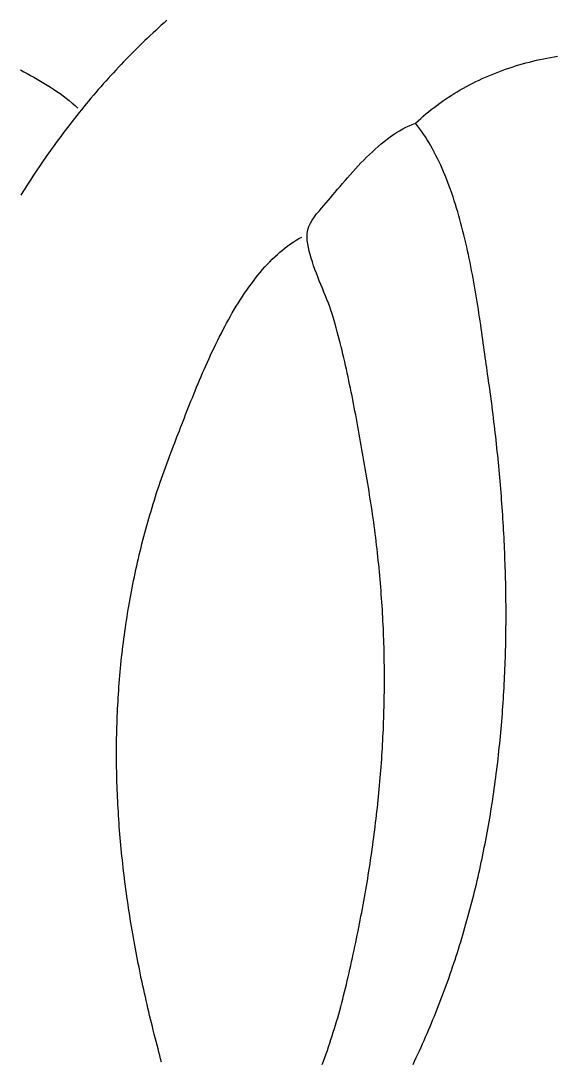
# Model space of a CAD drawing. Header units: millimetres. Extents: x 3 to 844, y 38 to 1106.
# Drawn here: x 281.1 to 421.9, y 461.8 to 736.3 of the extents above; entities that cross this region are included whole.
import ezdxf

# ---------------------------------------------------------------- set-up
doc = ezdxf.new("R2010")
doc.units = ezdxf.units.MM
doc.layers.add('0_0_0', color=3, linetype='Continuous')

msp = doc.modelspace()

# ---------------------------------------------------------------- linework, layer by layer
at = {"layer": '0_0_0'}
for points in [[(319.56, 736.48), (318.82, 735.82), (318.09, 735.16), (317.35, 734.49), (316.63, 733.82), (315.9, 733.15), (315.18, 732.47), (314.46, 731.79), (313.75, 731.11), (313.04, 730.42), (312.33, 729.73), (311.63, 729.03), (310.93, 728.34), (310.23, 727.63), (309.54, 726.93), (308.85, 726.22), (308.16, 725.51), (307.48, 724.79), (306.8, 724.07), (306.12, 723.35), (305.45, 722.62), (304.78, 721.89), (304.11, 721.16), (303.45, 720.42), (302.79, 719.68), (302.14, 718.94), (301.48, 718.2), (300.84, 717.45), (300.19, 716.7), (299.55, 715.94), (298.92, 715.18), (298.28, 714.42), (297.65, 713.66), (297.03, 712.89), (296.4, 712.12), (295.79, 711.35), (295.17, 710.58), (294.56, 709.8), (293.95, 709.02), (293.35, 708.23), (292.75, 707.45), (292.15, 706.66), (291.56, 705.87), (290.97, 705.07), (290.39, 704.28), (289.81, 703.48), (289.23, 702.68), (288.66, 701.87), (288.09, 701.07), (287.52, 700.26), (286.96, 699.45), (286.4, 698.63), (285.85, 697.82), (285.3, 697), (284.75, 696.18), (284.21, 695.36), (283.67, 694.53), (283.14, 693.7), (282.61, 692.88), (282.08, 692.04), (281.56, 691.21), (281.04, 690.38)], [(384.44, 461.23), (384.87, 462.13), (385.3, 463.03), (385.72, 463.93), (386.14, 464.84), (386.55, 465.74), (386.96, 466.65), (387.36, 467.56), (387.76, 468.47), (388.16, 469.38), (388.55, 470.3), (388.94, 471.21), (389.32, 472.13), (389.7, 473.05), (390.08, 473.96), (390.45, 474.88), (390.81, 475.81), (391.18, 476.73), (391.53, 477.65), (391.89, 478.58), (392.24, 479.5), (392.58, 480.43), (392.93, 481.36), (393.26, 482.29), (393.6, 483.22), (393.93, 484.15), (394.25, 485.09), (394.58, 486.02), (394.89, 486.96), (395.21, 487.89), (395.52, 488.83), (395.82, 489.77), (396.13, 490.71), (396.42, 491.65), (396.72, 492.6), (397.01, 493.54), (397.3, 494.48), (397.58, 495.43), (397.86, 496.38), (398.13, 497.32), (398.4, 498.27), (398.67, 499.22), (398.93, 500.17), (399.19, 501.12), (399.45, 502.08), (399.7, 503.03), (399.95, 503.99), (400.19, 504.94), (400.44, 505.9), (400.67, 506.85), (400.91, 507.81), (401.14, 508.77), (401.36, 509.73), (401.59, 510.69), (401.8, 511.65), (402.02, 512.62), (402.23, 513.58), (402.44, 514.54), (402.64, 515.51), (402.85, 516.47), (403.04, 517.44), (403.24, 518.41), (403.43, 519.37), (403.61, 520.34), (403.8, 521.31), (403.98, 522.28), (404.16, 523.25), (404.33, 524.22), (404.5, 525.2), (404.66, 526.17), (404.83, 527.14), (404.99, 528.12), (405.14, 529.09), (405.3, 530.07), (405.45, 531.04), (405.59, 532.02), (405.73, 533), (405.87, 533.97), (406.01, 534.95), (406.14, 535.93), (406.27, 536.91), (406.4, 537.89), (406.52, 538.87), (406.64, 539.85), (406.76, 540.83), (406.87, 541.81), (406.98, 542.8), (407.09, 543.78), (407.19, 544.76), (407.3, 545.75), (407.39, 546.73), (407.49, 547.71), (407.58, 548.7), (407.67, 549.68), (407.75, 550.67), (407.84, 551.66), (407.92, 552.64), (407.99, 553.63), (408.07, 554.62), (408.14, 555.6), (408.2, 556.59), (408.27, 557.58), (408.33, 558.57), (408.39, 559.55), (408.44, 560.54), (408.5, 561.53), (408.55, 562.52), (408.59, 563.51), (408.64, 564.5), (408.68, 565.49), (408.72, 566.48), (408.75, 567.47), (408.79, 568.46), (408.82, 569.45), (408.84, 570.44), (408.87, 571.43), (408.89, 572.42), (408.91, 573.41), (408.92, 574.4), (408.94, 575.39), (408.95, 576.39), (408.96, 577.38), (408.96, 578.37), (408.96, 579.36), (408.96, 580.35), (408.96, 581.34), (408.96, 582.33), (408.95, 583.32), (408.94, 584.32), (408.92, 585.31), (408.91, 586.3), (408.89, 587.29), (408.87, 588.28), (408.85, 589.27), (408.82, 590.26), (408.79, 591.25), (408.76, 592.24), (408.73, 593.23), (408.69, 594.22), (408.66, 595.21), (408.62, 596.2), (408.57, 597.19), (408.53, 598.18), (408.48, 599.17), (408.43, 600.16), (408.38, 601.15), (408.32, 602.14), (408.27, 603.13), (408.21, 604.12), (408.15, 605.1), (408.08, 606.09), (408.02, 607.08), (407.95, 608.07), (407.88, 609.05), (407.8, 610.04), (407.73, 611.03), (407.65, 612.01), (407.57, 613), (407.49, 613.98), (407.41, 614.97), (407.32, 615.95), (407.23, 616.93), (407.14, 617.92), (407.05, 618.9), (406.96, 619.88), (406.86, 620.86), (406.76, 621.85), (406.66, 622.83), (406.56, 623.81), (406.45, 624.79), (406.35, 625.77), (406.24, 626.75), (406.13, 627.72), (406.02, 628.7), (405.9, 629.68), (405.79, 630.66), (405.67, 631.63), (405.55, 632.61), (405.43, 633.58), (405.3, 634.56), (405.18, 635.53), (405.05, 636.5), (404.92, 637.48), (404.79, 638.45), (404.65, 639.42), (404.52, 640.39), (404.38, 641.36), (404.24, 642.33), (404.12, 643.18), (404, 644.04), (403.88, 644.92), (403.75, 645.81), (403.63, 646.71), (403.5, 647.62), (403.37, 648.54), (403.24, 649.47), (403.11, 650.41), (402.98, 651.36), (402.84, 652.32), (402.71, 653.28), (402.57, 654.26), (402.43, 655.24), (402.28, 656.23), (402.13, 657.22), (401.98, 658.22), (401.83, 659.23), (401.67, 660.24), (401.51, 661.26), (401.35, 662.28), (401.18, 663.3), (401.01, 664.33), (400.83, 665.36), (400.65, 666.39), (400.47, 667.43), (400.28, 668.47), (400.09, 669.5), (399.89, 670.54), (399.69, 671.58), (399.48, 672.62), (399.26, 673.66), (399.04, 674.7), (398.82, 675.74), (398.59, 676.78), (398.35, 677.81), (398.11, 678.84), (397.86, 679.87), (397.61, 680.89), (397.34, 681.92), (397.08, 682.93), (396.8, 683.94), (396.52, 684.95), (396.23, 685.95), (395.93, 686.95), (395.63, 687.94), (395.31, 688.92), (394.99, 689.89), (394.67, 690.86), (394.33, 691.82), (393.99, 692.77), (393.63, 693.71), (393.27, 694.65), (392.9, 695.57), (392.52, 696.48), (392.13, 697.38), (391.74, 698.27), (391.33, 699.15), (390.91, 700.02), (390.49, 700.87), (390.05, 701.71), (389.6, 702.54), (389.15, 703.36), (388.68, 704.16), (388.2, 704.94), (387.72, 705.71), (387.22, 706.47), (386.71, 707.21), (386.19, 707.93), (385.66, 708.64), (385.11, 709.33), (385.78, 709.95), (386.46, 710.57), (387.15, 711.18), (387.85, 711.78), (388.56, 712.36), (389.27, 712.94), (390, 713.5), (390.73, 714.05), (391.48, 714.6), (392.23, 715.13), (392.99, 715.65), (393.76, 716.16), (394.54, 716.66), (395.32, 717.15), (396.11, 717.63), (396.91, 718.1), (397.72, 718.56), (398.53, 719.01), (399.35, 719.44), (400.18, 719.87), (401.02, 720.29), (401.86, 720.69), (402.7, 721.08), (403.56, 721.47), (404.42, 721.84), (405.28, 722.2), (406.15, 722.55), (407.03, 722.89), (407.91, 723.22), (408.79, 723.54), (409.68, 723.85), (410.58, 724.14), (411.48, 724.43), (412.38, 724.7), (413.29, 724.97), (414.2, 725.22), (415.12, 725.46), (416.04, 725.7), (416.96, 725.92), (417.89, 726.13), (418.82, 726.33), (419.75, 726.52), (420.69, 726.69), (421.62, 726.86), (422.56, 727.02)], [(280.94, 723.4), (281.84, 722.92), (282.74, 722.44), (283.63, 721.95), (284.52, 721.45), (285.4, 720.94), (286.28, 720.43), (287.15, 719.91), (288.01, 719.37), (288.87, 718.83), (289.71, 718.28), (290.55, 717.71), (291.38, 717.13), (292.2, 716.53), (293.01, 715.92), (293.8, 715.3), (294.59, 714.66), (295.36, 714), (296.11, 713.33)], [(360.53, 461.18), (360.87, 462.12), (361.21, 463.06), (361.54, 464), (361.87, 464.94), (362.19, 465.89), (362.51, 466.84), (362.82, 467.79), (363.13, 468.74), (363.43, 469.7), (363.73, 470.66), (364.02, 471.62), (364.3, 472.58), (364.58, 473.55), (364.86, 474.51), (365.13, 475.48), (365.39, 476.45), (365.65, 477.43), (365.91, 478.4), (366.16, 479.38), (366.4, 480.36), (366.64, 481.34), (366.88, 482.33), (367.12, 483.33), (367.35, 484.33), (367.58, 485.34), (367.81, 486.34), (368.03, 487.34), (368.26, 488.34), (368.48, 489.34), (368.7, 490.34), (368.91, 491.34), (369.12, 492.34), (369.33, 493.33), (369.54, 494.33), (369.75, 495.32), (369.95, 496.32), (370.15, 497.31), (370.34, 498.31), (370.54, 499.3), (370.73, 500.29), (370.92, 501.29), (371.1, 502.28), (371.28, 503.27), (371.46, 504.26), (371.64, 505.25), (371.82, 506.24), (371.99, 507.23), (372.16, 508.22), (372.32, 509.21), (372.49, 510.19), (372.65, 511.18), (372.8, 512.17), (372.96, 513.16), (373.11, 514.14), (373.26, 515.13), (373.4, 516.11), (373.55, 517.1), (373.69, 518.08), (373.83, 519.07), (373.96, 520.05), (374.09, 521.04), (374.22, 522.02), (374.35, 523.01), (374.47, 523.99), (374.59, 524.97), (374.71, 525.96), (374.82, 526.94), (374.93, 527.92), (375.04, 528.9), (375.15, 529.89), (375.25, 530.87), (375.35, 531.85), (375.44, 532.83), (375.54, 533.82), (375.63, 534.8), (375.71, 535.78), (375.8, 536.76), (375.88, 537.74), (375.96, 538.72), (376.03, 539.71), (376.11, 540.69), (376.18, 541.67), (376.24, 542.65), (376.3, 543.63), (376.36, 544.62), (376.42, 545.6), (376.48, 546.58), (376.53, 547.56), (376.57, 548.54), (376.62, 549.53), (376.66, 550.51), (376.7, 551.49), (376.73, 552.47), (376.77, 553.46), (376.79, 554.44), (376.82, 555.42), (376.84, 556.41), (376.86, 557.39), (376.88, 558.38), (376.89, 559.36), (376.9, 560.35), (376.91, 561.33), (376.91, 562.32), (376.91, 563.3), (376.91, 564.29), (376.9, 565.28), (376.89, 566.26), (376.88, 567.25), (376.87, 568.24), (376.85, 569.23), (376.82, 570.21), (376.8, 571.2), (376.77, 572.19), (376.74, 573.18), (376.7, 574.17), (376.66, 575.16), (376.62, 576.16), (376.58, 577.15), (376.53, 578.14), (376.48, 579.13), (376.42, 580.13), (376.36, 581.12), (376.3, 582.12), (376.23, 583.11), (376.17, 584.11), (376.09, 585.1), (376.02, 586.1), (375.94, 587.1), (375.86, 588.1), (375.77, 589.1), (375.68, 590.1), (375.59, 591.1), (375.49, 592.1), (375.4, 593.1), (375.29, 594.1), (375.19, 595.11), (375.08, 596.11), (374.96, 597.12), (374.85, 598.12), (374.73, 599.13), (374.6, 600.14), (374.48, 601.15), (374.35, 602.16), (374.21, 603.17), (374.07, 604.18), (373.93, 605.19), (373.79, 606.21), (373.64, 607.22), (373.49, 608.24), (373.33, 609.25), (373.18, 610.27), (373.01, 611.29), (372.85, 612.31), (372.68, 613.33), (372.51, 614.33), (372.34, 615.33), (372.17, 616.33), (372, 617.34), (371.83, 618.34), (371.66, 619.35), (371.49, 620.35), (371.32, 621.36), (371.15, 622.36), (370.97, 623.37), (370.8, 624.38), (370.62, 625.39), (370.44, 626.39), (370.26, 627.4), (370.08, 628.41), (369.9, 629.41), (369.71, 630.42), (369.52, 631.43), (369.34, 632.43), (369.14, 633.44), (368.95, 634.44), (368.76, 635.45), (368.56, 636.45), (368.36, 637.46), (368.16, 638.46), (367.95, 639.46), (367.74, 640.47), (367.53, 641.47), (367.32, 642.47), (367.1, 643.47), (366.88, 644.47), (366.66, 645.46), (366.43, 646.46), (366.2, 647.45), (365.97, 648.45), (365.73, 649.44), (365.49, 650.43), (365.24, 651.42), (365, 652.41), (364.74, 653.4), (364.49, 654.38), (364.22, 655.36), (363.96, 656.35), (363.69, 657.33), (363.43, 658.21), (363.14, 659.12), (362.82, 660.04), (362.48, 660.97), (362.12, 661.92), (361.74, 662.88), (361.35, 663.85), (360.95, 664.83), (360.55, 665.82), (360.14, 666.81), (359.74, 667.8), (359.35, 668.8), (358.96, 669.79), (358.59, 670.79), (358.24, 671.77), (357.91, 672.76), (357.6, 673.73), (357.32, 674.7), (357.08, 675.65), (356.87, 676.59), (356.7, 677.52), (356.58, 678.43), (356.5, 679.33), (356.52, 680.28), (356.69, 681.2), (356.99, 682.1), (357.39, 682.97), (357.88, 683.81), (358.44, 684.63), (359.04, 685.42), (359.67, 686.18), (360.31, 686.92), (360.94, 687.64), (361.54, 688.33), (362.12, 689.01), (362.72, 689.71), (363.32, 690.43), (363.94, 691.17), (364.57, 691.91), (365.21, 692.67), (365.86, 693.44), (366.53, 694.21), (367.2, 694.98), (367.89, 695.76), (368.58, 696.54), (369.29, 697.32), (370, 698.09), (370.73, 698.86), (371.46, 699.61), (372.21, 700.36), (372.96, 701.1), (373.72, 701.82), (374.49, 702.53), (375.26, 703.22), (376.05, 703.89), (376.84, 704.53), (377.64, 705.15), (378.44, 705.75), (379.26, 706.32), (380.08, 706.85), (380.9, 707.36), (381.73, 707.83), (382.57, 708.26), (383.41, 708.66), (384.26, 709.01), (385.11, 709.33)], [(318.12, 461.81), (317.9, 462.71), (317.67, 463.6), (317.45, 464.47), (317.23, 465.33), (316.97, 466.3), (316.72, 467.28), (316.47, 468.26), (316.22, 469.24), (315.97, 470.22), (315.73, 471.19), (315.49, 472.17), (315.25, 473.15), (315.01, 474.13), (314.78, 475.11), (314.55, 476.08), (314.33, 477.06), (314.1, 478.04), (313.88, 479.02), (313.66, 479.99), (313.45, 480.97), (313.23, 481.95), (313.02, 482.93), (312.82, 483.9), (312.61, 484.88), (312.41, 485.86), (312.21, 486.83), (312.02, 487.81), (311.83, 488.79), (311.64, 489.77), (311.45, 490.74), (311.27, 491.72), (311.09, 492.7), (310.91, 493.67), (310.74, 494.65), (310.57, 495.62), (310.4, 496.6), (310.23, 497.58), (310.07, 498.55), (309.91, 499.53), (309.76, 500.51), (309.61, 501.48), (309.46, 502.46), (309.31, 503.43), (309.17, 504.41), (309.03, 505.38), (308.9, 506.36), (308.76, 507.33), (308.63, 508.31), (308.51, 509.29), (308.38, 510.26), (308.26, 511.24), (308.15, 512.21), (308.04, 513.18), (307.93, 514.16), (307.82, 515.13), (307.72, 516.11), (307.62, 517.08), (307.52, 518.06), (307.43, 519.03), (307.34, 520.01), (307.26, 520.98), (307.17, 521.95), (307.1, 522.93), (307.02, 523.9), (306.95, 524.87), (306.88, 525.85), (306.82, 526.82), (306.76, 527.79), (306.7, 528.77), (306.64, 529.74), (306.59, 530.71), (306.55, 531.69), (306.51, 532.66), (306.47, 533.63), (306.43, 534.6), (306.4, 535.57), (306.37, 536.55), (306.35, 537.52), (306.33, 538.49), (306.31, 539.46), (306.3, 540.43), (306.29, 541.41), (306.28, 542.38), (306.28, 543.35), (306.28, 544.32), (306.29, 545.29), (306.3, 546.26), (306.31, 547.23), (306.33, 548.2), (306.35, 549.17), (306.38, 550.14), (306.41, 551.11), (306.44, 552.08), (306.48, 553.05), (306.52, 554.02), (306.57, 554.99), (306.62, 555.96), (306.67, 556.93), (306.73, 557.9), (306.79, 558.87), (306.85, 559.84), (306.92, 560.8), (307, 561.77), (307.08, 562.74), (307.16, 563.71), (307.24, 564.68), (307.34, 565.64), (307.43, 566.61), (307.53, 567.58), (307.63, 568.55), (307.74, 569.51), (307.85, 570.48), (307.97, 571.45), (308.09, 572.41), (308.21, 573.38), (308.34, 574.35), (308.47, 575.31), (308.61, 576.28), (308.75, 577.24), (308.9, 578.21), (309.05, 579.18), (309.2, 580.14), (309.36, 581.11), (309.52, 582.07), (309.69, 583.03), (309.86, 584), (310.04, 584.96), (310.22, 585.93), (310.41, 586.89), (310.6, 587.86), (310.79, 588.82), (310.99, 589.78), (311.2, 590.75), (311.4, 591.71), (311.62, 592.67), (311.84, 593.63), (312.06, 594.6), (312.28, 595.56), (312.52, 596.52), (312.75, 597.48), (312.99, 598.44), (313.24, 599.4), (313.49, 600.37), (313.74, 601.33), (314, 602.29), (314.27, 603.25), (314.54, 604.21), (314.81, 605.17), (315.09, 606.13), (315.37, 607.09), (315.66, 608.05), (315.95, 609.01), (316.25, 609.97), (316.56, 610.93), (316.86, 611.88), (317.18, 612.84), (317.49, 613.8), (317.82, 614.76), (318.14, 615.72), (318.48, 616.67), (318.81, 617.63), (319.16, 618.59), (319.5, 619.55), (319.86, 620.5), (320.21, 621.46), (320.58, 622.41), (320.94, 623.37), (321.32, 624.33), (321.61, 625.09), (321.92, 625.86), (322.22, 626.65), (322.53, 627.45), (322.85, 628.27), (323.17, 629.1), (323.49, 629.93), (323.82, 630.78), (324.16, 631.64), (324.5, 632.51), (324.84, 633.39), (325.19, 634.28), (325.55, 635.18), (325.91, 636.08), (326.27, 636.99), (326.64, 637.91), (327.02, 638.83), (327.4, 639.76), (327.79, 640.69), (328.18, 641.63), (328.58, 642.56), (328.98, 643.51), (329.39, 644.45), (329.81, 645.39), (330.23, 646.34), (330.66, 647.29), (331.09, 648.23), (331.53, 649.18), (331.98, 650.12), (332.43, 651.06), (332.89, 652), (333.36, 652.93), (333.83, 653.86), (334.31, 654.79), (334.8, 655.71), (335.29, 656.63), (335.79, 657.54), (336.3, 658.44), (336.81, 659.33), (337.33, 660.22), (337.86, 661.1), (338.4, 661.97), (338.94, 662.83), (339.49, 663.67), (340.05, 664.51), (340.61, 665.34), (341.19, 666.15), (341.77, 666.95), (342.36, 667.74), (342.95, 668.51), (343.56, 669.27), (344.17, 670.01), (344.79, 670.74), (345.42, 671.45), (346.05, 672.14), (346.7, 672.82), (347.35, 673.47), (348.02, 674.11), (348.69, 674.73), (349.36, 675.33), (350.05, 675.91), (350.75, 676.46), (351.45, 677), (352.17, 677.51), (352.89, 678), (353.62, 678.47), (354.36, 678.91), (355.11, 679.33)]]:
    msp.add_lwpolyline(points, dxfattribs=at)

doc.saveas('drawing.dxf')
